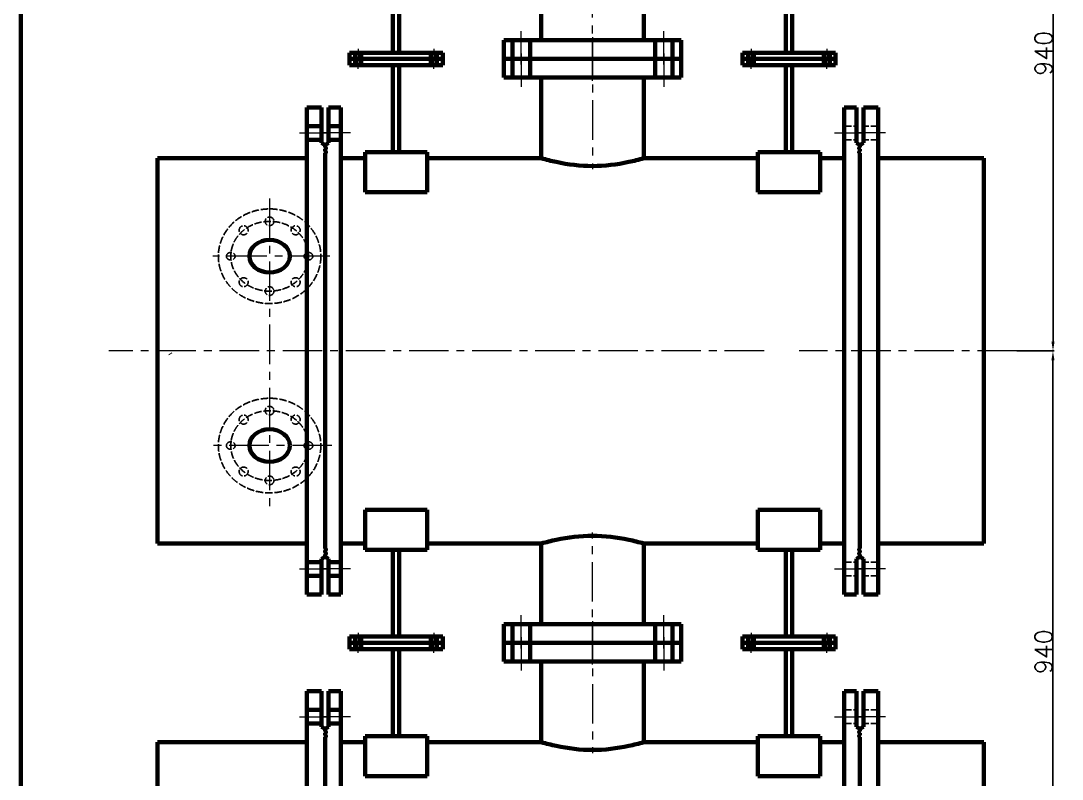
# Paper-space layout '冷却器总图' of a CAD drawing. Header units: millimetres. Extents: x 32 to 2831, y 35 to 4054.
# Drawn here: x 32 to 1708, y 1656 to 2877 of the extents above; entities that cross this region are included whole.
import ezdxf

# ---------------------------------------------------------------- set-up
doc = ezdxf.new("R2010")
doc.units = ezdxf.units.MM
doc.header["$PDMODE"] = 35
doc.header["$PDSIZE"] = -0.5
doc.linetypes.add('ACAD_ISO02W100', pattern=[15, 12, -3])
doc.linetypes.add('CENTERX2', pattern=[101.6, 63.5, -12.7, 12.7, -12.7])
for name, color, linetype, lineweight in [('中心线．点画线', 6, 'CENTERX2', 20), ('粗实线', 250, 'Continuous', 60), ('细实线０.18', 5, 'Continuous', 18), ('虚小', 233, 'ACAD_ISO02W100', 25)]:
    doc.layers.add(name, color=color, linetype=linetype, lineweight=lineweight)
doc.styles.get("Standard").update_dxf_attribs({"font": 'txt', "bigfont": 'gbcbig.shx'})
doc.dimstyles.new('圆引出', dxfattribs={"dimtxt": 28, "dimasz": 15, "dimexe": 2, "dimexo": 0, "dimgap": 1, "dimtad": 1, "dimtoh": 1, "dimdec": 0, "dimtxsty": 'Standard', "dimcen": 2.5, "dimadec": 0, "dimazin": 0, "dimtfac": 1, "dimtdec": 0, "dimtofl": 0, "dimtmove": 0, "dimatfit": 2, "dimfxl": 1, "dimarcsym": 0})

# ---------------------------------------------------------------- blocks, each defined once
blk = doc.blocks.new('*D70')
at = {"layer": 'Defpoints', "color": 0}
for p in [(1628.6, 3285.7), (1635.7, 2345.7), (1693.7, 2345.7)]:
    blk.add_point(p, dxfattribs=at)
at = {"layer": '细实线０.18', "color": 0, "lineweight": -2}
for p, q in [((1628.6, 3285.7), (1695.7, 3285.7)), ((1693.7, 3270.7), (1693.7, 2360.7)), ((1635.7, 2345.7), (1695.7, 2345.7))]:
    blk.add_line(p, q, dxfattribs=at)
at = {"layer": '细实线０.18', "color": 0}
for points in [[(1691.2, 3270.7), (1696.2, 3270.7), (1693.7, 3285.7)], [(1691.2, 2360.7), (1696.2, 2360.7), (1693.7, 2345.7)]]:
    blk.add_solid(points, dxfattribs=at)
at = {"layer": '细实线０.18', "color": 0, "insert": (1678.7, 2824.7), "char_height": 28, "attachment_point": 5, "rotation": 90}
blk.add_mtext('940', dxfattribs=at)
blk = doc.blocks.new('*D71')
at = {"layer": 'Defpoints', "color": 0}
for p in [(1695.7, 2345.7), (1616.2, 1405.7), (1693.6, 1405.7)]:
    blk.add_point(p, dxfattribs=at)
at = {"layer": '细实线０.18', "color": 0, "lineweight": -2}
for p, q in [((1695.7, 2345.7), (1691.6, 2345.7)), ((1693.6, 2330.7), (1693.6, 1420.7)), ((1616.2, 1405.7), (1695.6, 1405.7))]:
    blk.add_line(p, q, dxfattribs=at)
at = {"layer": '细实线０.18', "color": 0}
for points in [[(1691.1, 2330.7), (1696.1, 2330.7), (1693.6, 2345.7)], [(1691.1, 1420.7), (1696.1, 1420.7), (1693.6, 1405.7)]]:
    blk.add_solid(points, dxfattribs=at)
at = {"layer": '细实线０.18', "color": 0, "insert": (1678.6, 1861.4), "char_height": 28, "attachment_point": 5, "rotation": 90}
blk.add_mtext('940', dxfattribs=at)

psp = doc.layouts.new('冷却器总图')

# ---------------------------------------------------------------- linework, layer by layer
at = {"layer": '中心线．点画线'}
for p, q in [((952.5, 2780.6), (952.5, 2993.4)), ((837.9, 2806.7), (837.9, 2860.4)), ((952.5, 2850.8), (952.5, 2638)), ((1067.1, 2806.7), (1067.1, 2860.4)), ((575.3, 2831.8), (575.3, 2815.7)), ((697.2, 2831.8), (697.2, 2815.7)), ((837.9, 2824.7), (837.9, 2771)), ((1067.1, 2824.7), (1067.1, 2771)), ((1207.8, 2831.8), (1207.8, 2815.7)), ((1329.6, 2831.8), (1329.6, 2815.7)), ((575.3, 2799.6), (575.3, 2815.7)), ((697.2, 2799.6), (697.2, 2815.7)), ((1207.8, 2799.6), (1207.8, 2815.7)), ((1329.6, 2799.6), (1329.6, 2815.7)), ((481.1, 2696.7), (528.5, 2696.7)), ((562.9, 2696.7), (515.5, 2696.7)), ((1342.1, 2696.7), (1389.5, 2696.7)), ((1423.9, 2696.7), (1376.5, 2696.7)), ((432.7, 2591.2), (432.7, 2084.8)), ((529.9, 2498.1), (341.4, 2498.1)), ((1228.6, 2345.7), (174.1, 2345.7)), ((1635.7, 2345.7), (1284.9, 2345.7)), ((532.9, 2193.3), (338.4, 2193.3)), ((952.5, 1840.6), (952.5, 2053.4)), ((952.5, 1840.6), (952.5, 2053.4)), ((481.1, 1994.7), (528.5, 1994.7)), ((562.9, 1994.7), (515.5, 1994.7)), ((1342.1, 1994.7), (1389.5, 1994.7)), ((1423.9, 1994.7), (1376.5, 1994.7)), ((837.9, 1866.7), (837.9, 1920.4)), ((1067.1, 1866.7), (1067.1, 1920.4)), ((952.5, 1910.8), (952.5, 1698)), ((952.5, 1910.8), (952.5, 1698)), ((575.3, 1891.8), (575.3, 1875.7)), ((697.2, 1891.8), (697.2, 1875.7)), ((837.9, 1884.7), (837.9, 1831)), ((1067.1, 1884.7), (1067.1, 1831)), ((1207.8, 1891.8), (1207.8, 1875.7)), ((1329.6, 1891.8), (1329.6, 1875.7)), ((575.3, 1859.6), (575.3, 1875.7)), ((697.2, 1859.6), (697.2, 1875.7)), ((1207.8, 1859.6), (1207.8, 1875.7)), ((1329.6, 1859.6), (1329.6, 1875.7)), ((481.1, 1756.7), (528.5, 1756.7)), ((562.9, 1756.7), (515.5, 1756.7)), ((1342.1, 1756.7), (1389.5, 1756.7)), ((1423.9, 1756.7), (1376.5, 1756.7))]:
    psp.add_line(p, q, dxfattribs=at)
at = {"layer": '粗实线'}
for p, q in [((870, 2845.7), (870, 2975.7)), ((1035, 2845.7), (1035, 2975.7)), ((631.3, 2965.7), (631.3, 2825.7)), ((641.3, 2965.7), (641.3, 2825.7)), ((1263.7, 2965.7), (1263.7, 2825.7)), ((1273.7, 2965.7), (1273.7, 2825.7)), ((870, 2845.7), (810, 2845.7)), ((810, 2815.7), (810, 2845.7)), ((823.9, 2845.7), (823.9, 2815.7)), ((851.9, 2845.7), (851.9, 2815.7)), ((870, 2845.7), (1035, 2845.7)), ((1095, 2845.7), (1035, 2845.7)), ((1053.1, 2845.7), (1053.1, 2815.7)), ((1081.1, 2845.7), (1081.1, 2815.7)), ((1095, 2815.7), (1095, 2845.7)), ((636.3, 2825.7), (561.3, 2825.7)), ((561.3, 2825.7), (561.3, 2815.7)), ((570.7, 2825.7), (570.7, 2815.7)), ((580, 2825.7), (580, 2815.7)), ((636.3, 2825.7), (711.3, 2825.7)), ((692.5, 2825.7), (692.5, 2815.7)), ((701.9, 2825.7), (701.9, 2815.7)), ((711.3, 2825.7), (711.3, 2815.7)), ((1268.7, 2825.7), (1193.7, 2825.7)), ((1193.7, 2825.7), (1193.7, 2815.7)), ((1203.1, 2825.7), (1203.1, 2815.7)), ((1212.4, 2825.7), (1212.4, 2815.7)), ((1268.7, 2825.7), (1343.7, 2825.7)), ((1325, 2825.7), (1325, 2815.7)), ((1334.3, 2825.7), (1334.3, 2815.7)), ((1343.7, 2825.7), (1343.7, 2815.7)), ((711.3, 2815.7), (561.3, 2815.7)), ((561.3, 2805.8), (561.3, 2815.7)), ((711.3, 2815.7), (561.3, 2815.7)), ((636.3, 2805.7), (561.3, 2805.8)), ((570.7, 2805.7), (570.7, 2815.7)), ((580, 2805.7), (580, 2815.7)), ((631.3, 2665.7), (631.3, 2805.7)), ((636.3, 2805.7), (711.3, 2805.8)), ((641.3, 2665.7), (641.3, 2805.7)), ((692.5, 2805.7), (692.5, 2815.7)), ((701.9, 2805.7), (701.9, 2815.7)), ((711.3, 2805.8), (711.3, 2815.7)), ((1095, 2815.7), (810, 2815.7)), ((1095, 2815.7), (810, 2815.7)), ((810, 2815.7), (810, 2785.7)), ((823.9, 2785.7), (823.9, 2815.7)), ((851.9, 2785.7), (851.9, 2815.7)), ((1053.1, 2785.7), (1053.1, 2815.7)), ((1081.1, 2785.7), (1081.1, 2815.7)), ((1095, 2815.7), (1095, 2785.7)), ((1193.7, 2815.7), (1343.7, 2815.7)), ((1193.7, 2805.8), (1193.7, 2815.7)), ((1193.7, 2815.7), (1343.7, 2815.7)), ((1268.7, 2805.7), (1193.7, 2805.8)), ((1203.1, 2805.7), (1203.1, 2815.7)), ((1212.4, 2805.7), (1212.4, 2815.7)), ((1263.7, 2665.7), (1263.7, 2805.7)), ((1268.7, 2805.7), (1343.7, 2805.8)), ((1273.7, 2665.7), (1273.7, 2805.7)), ((1325, 2805.7), (1325, 2815.7)), ((1334.3, 2805.7), (1334.3, 2815.7)), ((1343.7, 2805.8), (1343.7, 2815.7)), ((1095, 2785.7), (810, 2785.7)), ((870, 2785.7), (870, 2655.7)), ((1035, 2785.7), (1035, 2655.7)), ((492.5, 2737.7), (516.5, 2737.7)), ((492.5, 2655.7), (492.5, 2737.7)), ((516.5, 2680.4), (516.5, 2737.7)), ((547.5, 2737.7), (527.5, 2737.7)), ((527.5, 2680.4), (527.5, 2737.7)), ((527.5, 2737.7), (547.5, 2737.7)), ((547.5, 2737.7), (547.5, 2655.7)), ((1357.5, 2737.7), (1377.5, 2737.7)), ((1377.5, 2737.7), (1357.5, 2737.7)), ((1357.5, 2737.7), (1357.5, 2655.7)), ((1377.5, 2680.4), (1377.5, 2737.7)), ((1412.5, 2737.7), (1388.5, 2737.7)), ((1388.5, 2680.4), (1388.5, 2737.7)), ((1412.5, 2655.7), (1412.5, 2737.7)), ((492.5, 2707.7), (516.5, 2707.7)), ((547.5, 2707.7), (527.5, 2707.7)), ((492.5, 2685.7), (516.5, 2685.7)), ((547.5, 2685.7), (527.5, 2685.7)), ((522, 2677.1), (516.5, 2680.4)), ((527.5, 2680.4), (522, 2677.1)), ((522, 2677.1), (522, 2673.7)), ((522, 2670.3), (522, 2667.2)), ((686.3, 2665.7), (586.3, 2665.7)), ((586.3, 2655.7), (586.3, 2665.7)), ((686.3, 2655.7), (686.3, 2665.7)), ((1218.7, 2665.7), (1318.7, 2665.7)), ((1218.7, 2655.7), (1218.7, 2665.7)), ((1318.7, 2655.7), (1318.7, 2665.7)), ((1377.5, 2680.4), (1383, 2677.1)), ((1388.5, 2680.4), (1383, 2677.1)), ((1383, 2677.1), (1383, 2673.7)), ((1383, 2670.3), (1383, 2667.2)), ((492.5, 2655.7), (252.5, 2655.7)), ((252.5, 2655.7), (252.5, 2035.7)), ((492.5, 2655.7), (492.5, 2035.7)), ((522, 2663.8), (522, 2659)), ((522, 2659), (522, 2032.4)), ((551.5, 2655.7), (547.5, 2655.7)), ((547.5, 2655.7), (547.5, 2035.7)), ((586.3, 2655.7), (551.5, 2655.7)), ((586.3, 2601.3), (586.3, 2655.7)), ((756.7, 2655.7), (686.3, 2655.7)), ((686.3, 2601.3), (686.3, 2655.7)), ((870, 2655.7), (756.7, 2655.7)), ((1035, 2655.7), (1218.7, 2655.7)), ((1218.7, 2601.3), (1218.7, 2655.7)), ((1318.7, 2601.3), (1318.7, 2655.7)), ((1318.7, 2655.7), (1357.5, 2655.7)), ((1357.5, 2655.7), (1357.5, 2035.7)), ((1383, 2663.8), (1383, 2659)), ((1383, 2659), (1383, 2032.4)), ((1451.2, 2655.7), (1412.5, 2655.7)), ((1412.5, 2655.7), (1582.5, 2655.7)), ((1412.5, 2655.7), (1412.5, 2035.7)), ((1582.5, 2655.7), (1582.5, 2035.7)), ((686.3, 2601.3), (586.3, 2601.3)), ((1218.7, 2601.3), (1318.7, 2601.3)), ((273.2, 2340.7), (272.5, 2341.4)), ((686.3, 2090.1), (586.3, 2090.1)), ((586.3, 2090.1), (586.3, 2035.7)), ((686.3, 2090.1), (686.3, 2035.7)), ((1218.7, 2090.1), (1318.7, 2090.1)), ((1218.7, 2090.1), (1218.7, 2035.7)), ((1318.7, 2090.1), (1318.7, 2035.7)), ((383.8, 2035.7), (252.5, 2035.7)), ((420.3, 2035.7), (383.8, 2035.7)), ((492.5, 2035.7), (420.3, 2035.7)), ((492.5, 2035.7), (492.5, 1953.7)), ((522, 2027.6), (522, 2032.4)), ((551.5, 2035.7), (547.5, 2035.7)), ((547.5, 1953.7), (547.5, 2035.7)), ((586.3, 2035.7), (551.5, 2035.7)), ((586.3, 2035.7), (586.3, 2025.7)), ((686.3, 2035.7), (686.3, 2025.7)), ((870, 2035.7), (686.3, 2035.7)), ((756.7, 2035.7), (686.3, 2035.7)), ((810, 2035.7), (769.1, 2035.7)), ((870, 1905.7), (870, 2035.7)), ((1035, 2035.7), (1193.2, 2035.7)), ((1035, 1905.7), (1035, 2035.7)), ((1193.2, 2035.7), (1218.7, 2035.7)), ((1218.7, 2035.7), (1218.7, 2025.7)), ((1318.7, 2035.7), (1318.7, 2025.7)), ((1318.7, 2035.7), (1357.5, 2035.7)), ((1357.5, 1953.7), (1357.5, 2035.7)), ((1383, 2027.6), (1383, 2032.4)), ((1412.5, 2035.7), (1412.5, 1953.7)), ((1451.2, 2035.7), (1412.5, 2035.7)), ((1521.2, 2035.7), (1441.4, 2035.7)), ((1521.2, 2035.7), (1582.5, 2035.7)), ((522, 2014.3), (516.5, 2011)), ((522, 2021.1), (522, 2024.2)), ((522, 2014.3), (522, 2017.7)), ((527.5, 2011), (522, 2014.3)), ((686.3, 2025.7), (586.3, 2025.7)), ((631.3, 2025.7), (631.3, 1885.7)), ((641.3, 2025.7), (641.3, 1885.7)), ((1218.7, 2025.7), (1318.7, 2025.7)), ((1263.7, 2025.7), (1263.7, 1885.7)), ((1273.7, 2025.7), (1273.7, 1885.7)), ((1377.5, 2011), (1383, 2014.3)), ((1383, 2021.1), (1383, 2024.2)), ((1383, 2014.3), (1383, 2017.7)), ((1383, 2014.3), (1388.5, 2011)), ((492.5, 2005.7), (516.5, 2005.7)), ((516.5, 2011), (516.5, 1953.7)), ((527.5, 2011), (527.5, 1953.7)), ((547.5, 2005.7), (527.5, 2005.7)), ((1377.5, 2011), (1377.5, 1953.7)), ((1388.5, 2011), (1388.5, 1953.7)), ((492.5, 1983.7), (516.5, 1983.7)), ((547.5, 1983.7), (527.5, 1983.7)), ((492.5, 1953.7), (516.5, 1953.7)), ((547.5, 1953.7), (527.5, 1953.7)), ((527.5, 1953.7), (547.5, 1953.7)), ((1357.5, 1953.7), (1377.5, 1953.7)), ((1377.5, 1953.7), (1357.5, 1953.7)), ((1412.5, 1953.7), (1388.5, 1953.7)), ((870, 1905.7), (810, 1905.7)), ((810, 1875.7), (810, 1905.7)), ((823.9, 1905.7), (823.9, 1875.7)), ((851.9, 1905.7), (851.9, 1875.7)), ((870, 1905.7), (1035, 1905.7)), ((1095, 1905.7), (1035, 1905.7)), ((1053.1, 1905.7), (1053.1, 1875.7)), ((1081.1, 1905.7), (1081.1, 1875.7)), ((1095, 1875.7), (1095, 1905.7)), ((636.3, 1885.7), (561.3, 1885.7)), ((561.3, 1885.7), (561.3, 1875.7)), ((570.7, 1885.7), (570.7, 1875.7)), ((580, 1885.7), (580, 1875.7)), ((636.3, 1885.7), (711.3, 1885.7)), ((692.5, 1885.7), (692.5, 1875.7)), ((701.9, 1885.7), (701.9, 1875.7)), ((711.3, 1885.7), (711.3, 1875.7)), ((1268.7, 1885.7), (1193.7, 1885.7)), ((1193.7, 1885.7), (1193.7, 1875.7)), ((1203.1, 1885.7), (1203.1, 1875.7)), ((1212.4, 1885.7), (1212.4, 1875.7)), ((1268.7, 1885.7), (1343.7, 1885.7)), ((1325, 1885.7), (1325, 1875.7)), ((1334.3, 1885.7), (1334.3, 1875.7)), ((1343.7, 1885.7), (1343.7, 1875.7)), ((711.3, 1875.7), (561.3, 1875.7)), ((561.3, 1865.8), (561.3, 1875.7)), ((711.3, 1875.7), (561.3, 1875.7)), ((636.3, 1865.7), (561.3, 1865.8)), ((570.7, 1865.7), (570.7, 1875.7)), ((580, 1865.7), (580, 1875.7)), ((631.3, 1725.7), (631.3, 1865.7)), ((636.3, 1865.7), (711.3, 1865.8)), ((641.3, 1725.7), (641.3, 1865.7)), ((692.5, 1865.7), (692.5, 1875.7)), ((701.9, 1865.7), (701.9, 1875.7)), ((711.3, 1865.8), (711.3, 1875.7)), ((1095, 1875.7), (810, 1875.7)), ((1095, 1875.7), (810, 1875.7)), ((810, 1875.7), (810, 1845.7)), ((823.9, 1845.7), (823.9, 1875.7)), ((851.9, 1845.7), (851.9, 1875.7)), ((1053.1, 1845.7), (1053.1, 1875.7)), ((1081.1, 1845.7), (1081.1, 1875.7)), ((1095, 1875.7), (1095, 1845.7)), ((1193.7, 1875.7), (1343.7, 1875.7)), ((1193.7, 1865.8), (1193.7, 1875.7)), ((1193.7, 1875.7), (1343.7, 1875.7)), ((1268.7, 1865.7), (1193.7, 1865.8)), ((1203.1, 1865.7), (1203.1, 1875.7)), ((1212.4, 1865.7), (1212.4, 1875.7)), ((1263.7, 1725.7), (1263.7, 1865.7)), ((1268.7, 1865.7), (1343.7, 1865.8)), ((1273.7, 1725.7), (1273.7, 1865.7)), ((1325, 1865.7), (1325, 1875.7)), ((1334.3, 1865.7), (1334.3, 1875.7)), ((1343.7, 1865.8), (1343.7, 1875.7)), ((1095, 1845.7), (810, 1845.7)), ((870, 1845.7), (870, 1715.7)), ((1035, 1845.7), (1035, 1715.7)), ((492.5, 1797.7), (516.5, 1797.7)), ((492.5, 1715.7), (492.5, 1797.7)), ((516.5, 1740.4), (516.5, 1797.7)), ((547.5, 1797.7), (527.5, 1797.7)), ((527.5, 1740.4), (527.5, 1797.7)), ((527.5, 1797.7), (547.5, 1797.7)), ((547.5, 1797.7), (547.5, 1715.7)), ((1357.5, 1797.7), (1377.5, 1797.7)), ((1377.5, 1797.7), (1357.5, 1797.7)), ((1357.5, 1797.7), (1357.5, 1715.7)), ((1377.5, 1740.4), (1377.5, 1797.7)), ((1412.5, 1797.7), (1388.5, 1797.7)), ((1388.5, 1740.4), (1388.5, 1797.7)), ((1412.5, 1715.7), (1412.5, 1797.7)), ((492.5, 1767.7), (516.5, 1767.7)), ((547.5, 1767.7), (527.5, 1767.7)), ((492.5, 1745.7), (516.5, 1745.7)), ((547.5, 1745.7), (527.5, 1745.7)), ((522, 1737.1), (516.5, 1740.4)), ((527.5, 1740.4), (522, 1737.1)), ((522, 1737.1), (522, 1733.7)), ((522, 1730.3), (522, 1727.2)), ((1377.5, 1740.4), (1383, 1737.1)), ((1388.5, 1740.4), (1383, 1737.1)), ((1383, 1737.1), (1383, 1733.7)), ((1383, 1730.3), (1383, 1727.2)), ((492.5, 1715.7), (252.5, 1715.7)), ((252.5, 1715.7), (252.5, 1095.7)), ((492.5, 1715.7), (492.5, 1095.7)), ((522, 1723.8), (522, 1719)), ((522, 1719), (522, 1092.4)), ((551.5, 1715.7), (547.5, 1715.7)), ((547.5, 1715.7), (547.5, 1095.7)), ((586.3, 1715.7), (551.5, 1715.7)), ((686.3, 1725.7), (586.3, 1725.7)), ((586.3, 1715.7), (586.3, 1725.7)), ((586.3, 1661.3), (586.3, 1715.7)), ((686.3, 1715.7), (686.3, 1725.7)), ((756.7, 1715.7), (686.3, 1715.7)), ((686.3, 1661.3), (686.3, 1715.7)), ((870, 1715.7), (756.7, 1715.7)), ((1035, 1715.7), (1218.7, 1715.7)), ((1218.7, 1725.7), (1318.7, 1725.7)), ((1218.7, 1715.7), (1218.7, 1725.7)), ((1218.7, 1661.3), (1218.7, 1715.7)), ((1318.7, 1715.7), (1318.7, 1725.7)), ((1318.7, 1661.3), (1318.7, 1715.7)), ((1318.7, 1715.7), (1357.5, 1715.7)), ((1357.5, 1715.7), (1357.5, 1095.7)), ((1383, 1723.8), (1383, 1719)), ((1383, 1719), (1383, 1092.4)), ((1451.2, 1715.7), (1412.5, 1715.7)), ((1412.5, 1715.7), (1582.5, 1715.7)), ((1412.5, 1715.7), (1412.5, 1095.7)), ((1582.5, 1715.7), (1582.5, 1095.7)), ((686.3, 1661.3), (586.3, 1661.3)), ((1218.7, 1661.3), (1318.7, 1661.3))]:
    psp.add_line(p, q, dxfattribs=at)
psp.add_lwpolyline([(32.3, 34.8), (2831.4, 34.8), (2831.4, 4053.8), (32.3, 4053.8)], close=True, dxfattribs=at)
for centre, start, end in [((521.7, 2672), 279.9255, 80.0745), ((521.7, 2665.5), 279.9255, 80.0745), ((1383.3, 2672), 99.9255, 260.0745), ((1383.3, 2665.5), 99.9255, 260.0745), ((521.7, 2025.9), 279.9255, 80.0745), ((521.7, 2019.4), 279.9255, 80.0745), ((1383.3, 2025.9), 99.9255, 260.0745), ((1383.3, 2019.4), 99.9255, 260.0745), ((521.7, 1732), 279.9255, 80.0745), ((521.7, 1725.5), 279.9255, 80.0745), ((1383.3, 1732), 99.9255, 260.0745), ((1383.3, 1725.5), 99.9255, 260.0745)]:
    psp.add_arc(centre, 1.74, start, end, dxfattribs=at)
for centre in [(432.7, 2498.1), (432.7, 2193.3)]:
    psp.add_ellipse(centre, major_axis=(32.5, 0), ratio=0.805029, dxfattribs=at)
for points in [[(870, 2655.7), (894.1, 2649.8), (952.5, 2643.3), (1010.9, 2649.8), (1035, 2655.7)], [(870, 2035.7), (894.1, 2041.6), (952.5, 2048.1), (1010.9, 2041.6), (1035, 2035.7)], [(870, 1715.7), (894.1, 1709.8), (952.5, 1703.3), (1010.9, 1709.8), (1035, 1715.7)]]:
    psp.add_spline(points, degree=3, dxfattribs=at)
at = {"layer": '虚小'}
for p, q in [((1357.5, 2707.7), (1377.5, 2707.7)), ((1412.5, 2707.7), (1388.5, 2707.7)), ((1357.5, 2685.7), (1377.5, 2685.7)), ((1412.5, 2685.7), (1388.5, 2685.7)), ((1357.5, 2005.7), (1377.5, 2005.7)), ((1412.5, 2005.7), (1388.5, 2005.7)), ((1357.5, 1983.7), (1377.5, 1983.7)), ((1412.5, 1983.7), (1388.5, 1983.7)), ((1357.5, 1767.7), (1377.5, 1767.7)), ((1412.5, 1767.7), (1388.5, 1767.7)), ((1357.5, 1745.7), (1377.5, 1745.7)), ((1412.5, 1745.7), (1388.5, 1745.7))]:
    psp.add_line(p, q, dxfattribs=at)
for centre in [(432.7, 2554.3), (432.7, 2441.9), (432.7, 2249.5), (432.7, 2137.1)]:
    psp.add_circle(centre, 7, dxfattribs=at)
for centre, major_axis, ratio in [((390.9, 2539.9), (1.54, 7.09), 0.996304), ((370.2, 2498.1), (-7, 0), 0.864496), ((474.6, 2456.3), (-1.54, -7.09), 0.996304), ((390.9, 2235.1), (1.54, 7.09), 0.996304), ((370.2, 2193.3), (-7, 0), 0.864496), ((474.6, 2151.5), (-1.54, -7.09), 0.996304)]:
    psp.add_ellipse(centre, major_axis=major_axis, ratio=ratio, dxfattribs=at)
at = {"layer": '虚小', "extrusion": (0, 0, -1)}
for centre, major_axis, ratio in [((474.6, 2539.9), (-1.54, 7.09), 0.996304), ((495.2, 2498.1), (7, 0), 0.864496), ((390.9, 2456.3), (1.54, -7.09), 0.996304), ((474.6, 2235.1), (-1.54, 7.09), 0.996304), ((495.2, 2193.3), (7, 0), 0.864496), ((390.9, 2151.5), (1.54, -7.09), 0.996304)]:
    psp.add_ellipse(centre, major_axis=major_axis, ratio=ratio, dxfattribs=at)
at = {"layer": '虚小'}
for points, knots in [([(515.2, 2498.1), (515.2, 2501.2), (515, 2504.4), (514.1, 2511.6), (513.1, 2515.7), (510.6, 2523.7), (509, 2527.5), (505.3, 2534.7), (503.2, 2538.1), (498.5, 2544.4), (495.9, 2547.3), (490.5, 2552.7), (487.6, 2555.2), (481.7, 2559.6), (478.6, 2561.6), (470.5, 2566.1), (465.4, 2568.3), (455.1, 2571.6), (449.8, 2572.8), (439.2, 2574.2), (433.9, 2574.4), (423.2, 2573.9), (417.9, 2573.2), (407.4, 2570.8), (402.2, 2569.1), (392.1, 2564.7), (387.2, 2562), (378.8, 2556.1), (375.2, 2553.1), (368.6, 2546.4), (365.5, 2542.6), (360, 2534.5), (357.6, 2530.1), (354.1, 2521.6), (352.8, 2517.6), (351, 2509.4), (350.4, 2505.1), (350.1, 2496.7), (350.3, 2492.4), (351.5, 2484), (352.5, 2479.9), (355, 2472), (356.7, 2468.2), (360.4, 2461), (362.6, 2457.6), (367.4, 2451.3), (370, 2448.4), (375.4, 2443), (378.3, 2440.6), (384.4, 2436.2), (387.5, 2434.2), (395.6, 2429.8), (400.7, 2427.7), (411.1, 2424.4), (416.4, 2423.3), (427.1, 2422), (432.5, 2421.8), (443.2, 2422.4), (448.6, 2423.2), (459.1, 2425.7), (464.3, 2427.5), (474.4, 2432.1), (479.3, 2434.9), (487.6, 2440.9), (491.1, 2444), (497.7, 2450.7), (500.7, 2454.5), (506, 2462.7), (508.3, 2467.1), (511.7, 2475.6), (512.9, 2479.6), (514.6, 2487.8), (515.1, 2492), (515.2, 2496.9), (515.2, 2497.5), (515.2, 2498.1)], [0, 0, 0, 0, 0.106364, 0.106364, 0.249972, 0.249972, 0.39358, 0.39358, 0.537188, 0.537188, 0.680796, 0.680796, 0.824404, 0.824404, 0.968012, 0.968012, 1.188151, 1.188151, 1.408289, 1.408289, 1.628428, 1.628428, 1.848566, 1.848566, 2.068705, 2.068705, 2.288844, 2.288844, 2.466433, 2.466433, 2.644022, 2.644022, 2.821611, 2.821611, 2.965753, 2.965753, 3.109895, 3.109895, 3.254037, 3.254037, 3.398179, 3.398179, 3.542321, 3.542321, 3.686463, 3.686463, 3.830605, 3.830605, 3.974747, 3.974747, 4.118889, 4.118889, 4.340257, 4.340257, 4.561624, 4.561624, 4.782992, 4.782992, 5.004359, 5.004359, 5.225727, 5.225727, 5.447095, 5.447095, 5.622935, 5.622935, 5.798775, 5.798775, 5.974615, 5.974615, 6.11848, 6.11848, 6.262345, 6.262345, 6.283185, 6.283185, 6.283185, 6.283185]), ([(495.2, 2498.1), (495.2, 2500.4), (495.1, 2502.6), (494.5, 2507.1), (494, 2509.3), (492.3, 2515.9), (490.5, 2520.1), (487.2, 2525.8), (486.1, 2527.6), (483.4, 2531.3), (481.7, 2533.2), (478.3, 2536.7), (476.5, 2538.4), (469.9, 2543.7), (464.7, 2546.7), (456.1, 2550.3), (452.9, 2551.4), (447, 2552.9), (444.4, 2553.4), (439.1, 2554), (436.4, 2554.2), (430.4, 2554.3), (427.1, 2554.1), (421.2, 2553.4), (418.6, 2552.9), (413.5, 2551.6), (411, 2550.9), (402.4, 2547.6), (396.5, 2544.4), (388.4, 2538), (385.9, 2535.5), (381.7, 2530.8), (380, 2528.6), (377, 2523.8), (375.7, 2521.4), (374, 2517.4), (373.4, 2516), (372.5, 2513.1), (372, 2511.7), (371.4, 2509), (371.1, 2507.7), (370.7, 2505.1), (370.5, 2503.8), (370.3, 2500.9), (370.2, 2499.3), (370.2, 2495.4), (370.4, 2493.1), (371.1, 2488.6), (371.5, 2486.4), (373.4, 2479.8), (375.2, 2475.6), (378.6, 2469.8), (379.8, 2468.1), (382.3, 2464.7), (383.7, 2463.1), (388.6, 2457.9), (392.5, 2454.7), (399.4, 2450.4), (402.2, 2448.9), (407.5, 2446.6), (410, 2445.7), (414.9, 2444.2), (417.4, 2443.6), (427, 2441.8), (434.2, 2441.6), (444.1, 2442.8), (446.9, 2443.3), (452.3, 2444.7), (455, 2445.5), (463.8, 2448.9), (469.6, 2452.2), (478, 2459), (480.9, 2462), (484.7, 2466.8), (485.9, 2468.5), (488.3, 2472.1), (489.4, 2474.1), (491.2, 2478.1), (492, 2480.1), (493.2, 2483.6), (493.6, 2485.2), (494.8, 2490.5), (495.2, 2494.3), (495.2, 2498.1)], [0, 0, 0, 0, 0.106695, 0.106695, 0.213389, 0.213389, 0.432551, 0.432551, 0.5349, 0.5349, 0.659349, 0.659349, 0.783799, 0.783799, 1.092458, 1.092458, 1.270745, 1.270745, 1.411808, 1.411808, 1.552872, 1.552872, 1.728868, 1.728868, 1.867019, 1.867019, 2.00517, 2.00517, 2.351056, 2.351056, 2.529827, 2.529827, 2.667039, 2.667039, 2.804251, 2.804251, 2.876285, 2.876285, 2.94832, 2.94832, 3.010193, 3.010193, 3.072067, 3.072067, 3.148434, 3.148434, 3.256528, 3.256528, 3.364622, 3.364622, 3.584168, 3.584168, 3.68894, 3.68894, 3.793713, 3.793713, 4.048624, 4.048624, 4.213362, 4.213362, 4.349878, 4.349878, 4.486394, 4.486394, 4.863834, 4.863834, 5.012677, 5.012677, 5.16152, 5.16152, 5.504346, 5.504346, 5.711091, 5.711091, 5.812119, 5.812119, 5.923913, 5.923913, 6.024875, 6.024875, 6.104201, 6.104201, 6.283185, 6.283185, 6.283185, 6.283185]), ([(515.2, 2193.3), (515.2, 2196.4), (515, 2199.6), (514.1, 2206.8), (513.1, 2210.9), (510.6, 2218.8), (509, 2222.6), (505.3, 2229.9), (503.2, 2233.3), (498.5, 2239.6), (495.9, 2242.5), (490.5, 2247.9), (487.6, 2250.4), (481.7, 2254.8), (478.6, 2256.8), (470.5, 2261.3), (465.4, 2263.5), (455.1, 2266.8), (449.8, 2268), (439.2, 2269.4), (433.9, 2269.6), (423.2, 2269.1), (417.9, 2268.4), (407.4, 2266), (402.2, 2264.3), (392.1, 2259.9), (387.2, 2257.2), (378.8, 2251.3), (375.2, 2248.3), (368.6, 2241.5), (365.5, 2237.8), (360, 2229.7), (357.6, 2225.3), (354.1, 2216.7), (352.8, 2212.8), (351, 2204.5), (350.4, 2200.3), (350.1, 2191.9), (350.3, 2187.6), (351.5, 2179.2), (352.5, 2175.1), (355, 2167.2), (356.7, 2163.4), (360.4, 2156.2), (362.6, 2152.8), (367.4, 2146.5), (370, 2143.6), (375.4, 2138.2), (378.3, 2135.8), (384.4, 2131.4), (387.5, 2129.4), (395.6, 2125), (400.7, 2122.9), (411.1, 2119.6), (416.4, 2118.5), (427.1, 2117.1), (432.5, 2117), (443.2, 2117.6), (448.6, 2118.4), (459.1, 2120.9), (464.3, 2122.7), (474.4, 2127.3), (479.3, 2130.1), (487.6, 2136.1), (491.1, 2139.2), (497.7, 2145.9), (500.7, 2149.7), (506, 2157.8), (508.3, 2162.3), (511.7, 2170.8), (512.9, 2174.8), (514.6, 2183), (515.1, 2187.2), (515.2, 2192.1), (515.2, 2192.7), (515.2, 2193.3)], [0, 0, 0, 0, 0.106364, 0.106364, 0.249972, 0.249972, 0.39358, 0.39358, 0.537188, 0.537188, 0.680796, 0.680796, 0.824404, 0.824404, 0.968012, 0.968012, 1.188151, 1.188151, 1.408289, 1.408289, 1.628428, 1.628428, 1.848566, 1.848566, 2.068705, 2.068705, 2.288844, 2.288844, 2.466433, 2.466433, 2.644022, 2.644022, 2.821611, 2.821611, 2.965753, 2.965753, 3.109895, 3.109895, 3.254037, 3.254037, 3.398179, 3.398179, 3.542321, 3.542321, 3.686463, 3.686463, 3.830605, 3.830605, 3.974747, 3.974747, 4.118889, 4.118889, 4.340257, 4.340257, 4.561624, 4.561624, 4.782992, 4.782992, 5.004359, 5.004359, 5.225727, 5.225727, 5.447095, 5.447095, 5.622935, 5.622935, 5.798775, 5.798775, 5.974615, 5.974615, 6.11848, 6.11848, 6.262345, 6.262345, 6.283185, 6.283185, 6.283185, 6.283185]), ([(495.2, 2193.3), (495.2, 2195.5), (495.1, 2197.8), (494.5, 2202.3), (494, 2204.5), (492.3, 2211.1), (490.5, 2215.3), (487.2, 2221), (486.1, 2222.8), (483.4, 2226.4), (481.7, 2228.3), (478.3, 2231.9), (476.5, 2233.6), (469.9, 2238.9), (464.7, 2241.9), (456.1, 2245.5), (452.9, 2246.6), (447, 2248), (444.4, 2248.5), (439.1, 2249.2), (436.4, 2249.4), (430.4, 2249.5), (427.1, 2249.3), (421.2, 2248.6), (418.6, 2248.1), (413.5, 2246.8), (411, 2246.1), (402.4, 2242.8), (396.5, 2239.6), (388.4, 2233.2), (385.9, 2230.7), (381.7, 2226), (380, 2223.7), (377, 2219), (375.7, 2216.5), (374, 2212.6), (373.4, 2211.2), (372.5, 2208.3), (372, 2206.9), (371.4, 2204.1), (371.1, 2202.9), (370.7, 2200.3), (370.5, 2199), (370.3, 2196.1), (370.2, 2194.5), (370.2, 2190.6), (370.4, 2188.3), (371.1, 2183.8), (371.5, 2181.6), (373.4, 2174.9), (375.2, 2170.7), (378.6, 2165), (379.8, 2163.3), (382.3, 2159.9), (383.7, 2158.3), (388.6, 2153.1), (392.5, 2149.9), (399.4, 2145.6), (402.2, 2144.1), (407.5, 2141.8), (410, 2140.9), (414.9, 2139.4), (417.4, 2138.8), (427, 2137), (434.2, 2136.8), (444.1, 2138), (446.9, 2138.5), (452.3, 2139.9), (455, 2140.7), (463.8, 2144.1), (469.6, 2147.4), (478, 2154.2), (480.9, 2157.1), (484.7, 2162), (485.9, 2163.6), (488.3, 2167.3), (489.4, 2169.3), (491.2, 2173.3), (492, 2175.3), (493.2, 2178.8), (493.6, 2180.4), (494.8, 2185.7), (495.2, 2189.5), (495.2, 2193.3)], [0, 0, 0, 0, 0.106695, 0.106695, 0.213389, 0.213389, 0.432551, 0.432551, 0.5349, 0.5349, 0.659349, 0.659349, 0.783799, 0.783799, 1.092458, 1.092458, 1.270745, 1.270745, 1.411808, 1.411808, 1.552872, 1.552872, 1.728868, 1.728868, 1.867019, 1.867019, 2.00517, 2.00517, 2.351056, 2.351056, 2.529827, 2.529827, 2.667039, 2.667039, 2.804251, 2.804251, 2.876285, 2.876285, 2.94832, 2.94832, 3.010193, 3.010193, 3.072067, 3.072067, 3.148434, 3.148434, 3.256528, 3.256528, 3.364622, 3.364622, 3.584168, 3.584168, 3.68894, 3.68894, 3.793713, 3.793713, 4.048624, 4.048624, 4.213362, 4.213362, 4.349878, 4.349878, 4.486394, 4.486394, 4.863834, 4.863834, 5.012677, 5.012677, 5.16152, 5.16152, 5.504346, 5.504346, 5.711091, 5.711091, 5.812119, 5.812119, 5.923913, 5.923913, 6.024875, 6.024875, 6.104201, 6.104201, 6.283185, 6.283185, 6.283185, 6.283185])]:
    psp.add_open_spline(points, degree=3, knots=knots, dxfattribs=at)

# ---------------------------------------------------------------- dimensions: what is measured, and where the dimension line sits
at = {"layer": '细实线０.18'}
for base, p1, p2, picture, middle in [((1693.7, 2345.7), (1628.6, 3285.7), (1635.7, 2345.7), '*D70', (1693.7, 2824.7)), ((1693.6, 1405.7), (1695.7, 2345.7), (1616.2, 1405.7), '*D71', (1693.6, 1861.4))]:
    dim = psp.add_linear_dim(base=base, p1=p1, p2=p2, angle=90, dimstyle='圆引出', dxfattribs=at)
    dim.commit()
    dim.dimension.update_dxf_attribs({"geometry": picture, "text_midpoint": middle, "dimtype": 160})

doc.saveas('drawing.dxf')
